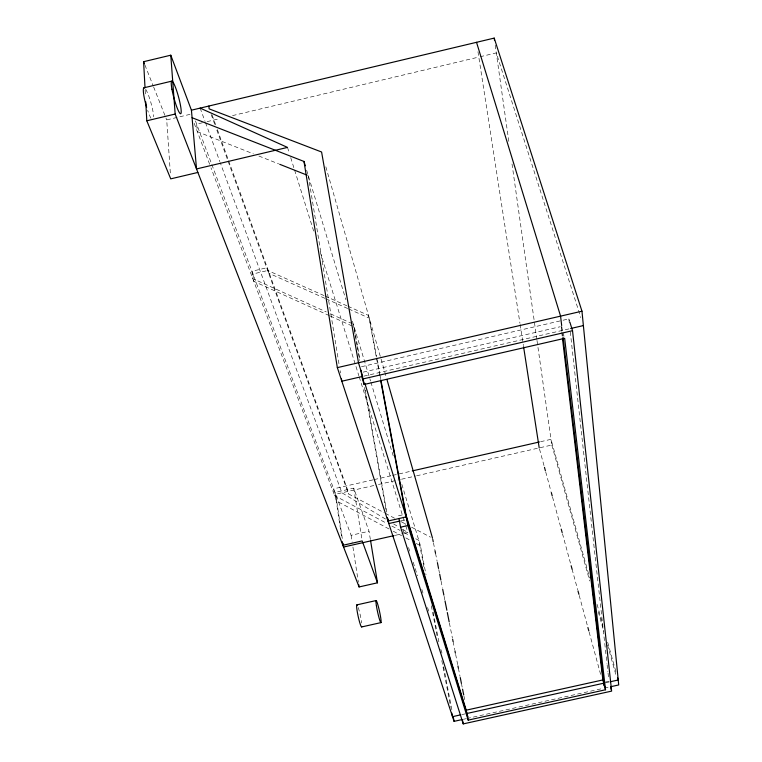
<?xml version="1.0" encoding="UTF-8"?>
<svg xmlns="http://www.w3.org/2000/svg" width="762" height="762" viewBox="0 0 762 762"><rect width="100%" height="100%" fill="white"/><g stroke="black" fill="none" stroke-linecap="round" stroke-linejoin="round"><path stroke-width="0.57" stroke-dasharray="3.81 2.86" d="M170.326 172.964L166.707 119.901L190.481 114.243M202.454 122.749L196.663 124.13L197.339 131.655L253.365 153.857M207.073 121.653L219.799 118.624M232.524 115.605L478.946 57.026M480.098 56.75L496.3 52.902L580.844 317.659M361.483 366.712L561.908 320.497M563.061 320.231L568.862 318.897L569.528 321.04M363.16 372.142L559.908 326.803M363.779 376.161L569.509 328.774M372.961 479.87L333.651 488.813L334.67 495.671L386.629 523.284M374.113 479.603L391.458 475.659M392.611 475.393L411.109 471.183M540.591 441.703L550.993 439.331L589.731 578.006M370.361 539.448L369.018 531.247L353.739 488.156L335.004 492.423L341.662 537.067M373.818 485.537L335.68 494.214L342.338 538.82M378.438 484.48L400.402 479.488M401.555 479.222L415.423 476.069M416.585 475.802L551.802 445.037L537.82 346.243M398.497 515.807L403.67 514.626M401.25 520.732L404.651 519.97M195.453 120.91L351.111 535.295L369.018 531.247M395.211 535.353L403.25 533.533M404.393 533.276L407.841 532.495L405.708 525.685M605.476 682.066L608.943 681.304M461.801 714.604L465.277 713.842M605.476 682.819L608.952 682.047M463.353 719.299L466.144 718.68M466.83 718.528L601.313 688.791M604.342 688.124L609.867 686.905M258.851 156.029L278.625 163.868M324.05 295.599L267.624 270.424L267.281 267.662L251.927 271.243L252.784 278.625L326.279 311.915M325.136 296.085L346.843 305.772M347.929 306.248L368.541 315.449L380.495 379.505M324.926 298.333L268.615 273.148L268.262 270.386L252.946 273.958L253.813 281.34L329.317 315.611M326.012 298.818L347.672 308.505M348.758 308.991L369.332 318.192L376.542 356.807M330.603 313.868L352.215 323.66M330.394 316.106L354.13 326.879M216.827 130.092L348.548 493.938L384.248 512.769M385.296 513.321L394.745 518.312M401.041 521.637L405.241 523.846M411.547 527.171L430.444 537.143M391.82 526.047L400.136 530.457M404.289 532.667L408.451 534.876M415.719 538.744L418.833 540.401L424.196 568.414M389.039 528.971L336.699 501.053L210.979 167.811M393.23 531.2L401.603 535.667M405.794 537.896L411.023 540.687M416.262 543.477L420.443 545.716L426.015 574.796M385.524 519.055L341.909 492.795L220.275 162.754M393.64 523.942L398.707 526.999M402.765 529.438L407.841 532.495M144.913 64.999L153.191 85.858M153.629 86.963L166.707 119.901M194.177 123.282L210.56 166.697M200.139 108.118L205.073 121.491M205.483 122.606L219.866 161.639M212.093 114.986L215.722 125.044M217.341 129.521L228.257 159.706M228.657 160.82L348.148 491.376L348.548 493.938M211.16 114.443L214.798 124.501M402.803 529.39L404.231 533.924M408.546 547.507L409.975 552.04M413.204 562.232L417.509 575.815M421.824 589.407L423.253 593.941M427.558 607.524L428.996 612.057M440.836 649.424L442.274 653.958M287.512 147.409L289.293 153.095M290.713 157.639L294.256 168.993M294.618 170.136L314.487 233.744M320.173 251.917L358.854 375.733M359.216 376.876L405.355 524.542M564.004 336.185L561.061 326.536L561.623 331.26M306.638 170.174L345.881 299.685M352.406 321.212L370.522 380.962M370.865 382.095L393.249 455.952M401.85 484.356L420.443 545.716M325.841 166.792L386.591 378.295M597.094 604.361L602.856 624.992M607.657 642.176L616.296 673.122M551.802 445.037L589.712 580.987M598.313 611.829L603.733 631.25M607.552 644.957L616.163 675.808M539.515 449.047L544.173 466.211M545.716 471.926L550.993 491.376M552.545 497.091L561.232 529.123M562.47 533.695L570.843 564.585M572.081 569.157L577.663 589.75M579.215 595.465L587.588 626.354M589.14 632.069L600.923 675.542M433.464 542.887L435.083 551.021M435.55 553.336L437.159 561.47M438.779 569.595L439.474 573.072M441.084 581.206L442.474 588.169M444.094 596.294L444.779 599.78M449.399 623.002L452.409 638.089M453.095 641.575L454.714 649.7M455.638 654.348L457.714 664.788M458.41 668.274L460.029 676.399M461.41 683.371L462.563 689.172M463.953 696.135L464.649 699.621M433.14 612.01L438.931 642.252M443.608 666.683L451.847 709.717M431.33 605.771L437.578 638.451M441.817 660.625L450.742 707.317M376.761 357.978L379.6 373.19M379.819 374.352L380.695 379.038M354.33 328.051L359.902 359.654M365.274 390.096L386.934 513.017M353.301 324.155L354.13 328.841M354.33 330.013L355.159 334.699M355.368 335.871L357.016 345.243M357.216 346.415L359.693 360.483M364.446 387.429L386.105 510.483M308.286 175.622L339.328 365.95M340.09 370.646L340.471 372.999M353.739 488.156L361.998 539.753M477.974 51.711L519.951 323.288M520.132 324.46L523.399 345.624M351.111 535.295L352.196 542.344M352.93 547.04L358.359 582.254M495.195 45.158L509.016 142.78M512.016 163.944L536.819 339.185M536.981 340.366L537.648 345.072M561.823 326.765L562.937 336.213M561.756 332.442L562.185 335.985M568.862 318.897L569.376 323.612M570.29 331.88L606.981 663.597M607.114 664.778L607.895 671.855M608.028 673.037L608.676 678.942M145.132 90.068L145.39 94.793M150.99 118.262A16.897 2.677 74.5 0 1 147.657 110.385M145.675 89.268A16.897 2.677 74.5 0 1 153.686 116.748M358.235 607.514A11.297 1.162 77.8 0 1 361.674 622.983"/><path stroke-width="1.14" d="M145.009 87.706L143.599 61.703L170.774 55.197L191.5 110.385M143.885 87.811L171.717 81.153M197.882 172.441L170.736 178.86L146.799 120.796L175.165 114.043L170.774 55.197M610.591 686.743L618.706 684.943L581.968 311.201L494.205 38.1L191.433 110.185L196.52 168.945L287.512 147.409L200.139 108.118M192.081 117.719L303.99 161.449L337.337 367.636L581.968 311.201M362.617 376.428L341.814 381.219L341.433 378.876M570.662 328.508L583.378 325.574M360.902 370.275L362.445 379.066L572.529 330.689L569.862 322.116M362.445 379.066L364.122 384.477L564.661 338.328L605.542 689.762L468.201 720.119L407.861 525.523L405.736 514.159L466.23 710.174L468.201 720.119M412.261 470.916L539.429 441.97M400.117 520.989L388.791 523.561L387.972 518.874M399.117 519.217L400.564 527.18L407.861 525.523M394.068 535.61L343.567 547.03L343.033 543.516M175.165 114.043L359.083 586.95L377.495 582.806L370.561 540.62M356.835 604.885L376.095 600.561M361.693 626.936L380.971 622.611M466.23 710.174L602.875 679.933L562.461 338.357M460.639 714.861L452.533 716.661L451.856 713.156M466.43 713.584L604.314 683.076M610.114 681.79L618.22 679.999L617.582 677.704M337.337 367.636L454.076 721.347L462.191 719.557M400.564 527.18L463.239 723.9L611.629 691.105L572.529 330.689M279.73 164.306L307.191 175.184M143.599 61.703L144.475 63.903M377.495 582.806L362.179 540.925L342.881 545.287L342.357 541.763M362.35 375.247L358.483 362.76L321.593 152L209.131 108.861L208.855 106.042M364.808 383.2L467.992 717.061M476.526 42.31L560.575 316.135L561.68 325.584M303.99 161.449L305.314 165.811M386.925 379.428L432.54 538.248M610.733 687.838L611.334 690.01M602.875 679.933L605.542 689.762M544.478 467.354L545.411 470.783M551.307 492.519L552.231 495.948M561.232 529.123L562.156 532.552M571.148 565.728L572.081 569.157M577.977 590.893L578.91 594.322M587.902 627.497L588.826 630.926M432.778 539.41L433.235 541.734M435.083 551.021L435.55 553.336M437.398 562.632L438.55 568.433M439.703 574.234L440.855 580.044M442.703 589.331L443.855 595.132M445.018 600.942L446.865 610.229M447.323 612.553L449.17 621.84M452.638 639.251L453.095 641.575M454.943 650.862L455.409 653.186M457.943 665.95L458.41 668.274M460.258 677.561L461.41 683.371M462.563 689.172L463.725 694.982M462.591 720.595L463.239 723.9M453.409 717.861L454.076 721.347M380.914 380.209L406.918 519.455M380.714 380.667L406.127 516.922L387.963 521.037L387.344 517.522M362.969 377.895L364.122 384.477M523.58 346.796L539.21 447.904M358.721 584.597L359.083 586.95M494.205 38.1L494.538 40.453M563.07 337.395L604.056 685.762M145.771 101.889L146.799 120.796M146.656 107.261A16.897 2.677 74.5 0 1 144.475 87.887M361.779 626.793A11.297 1.162 77.8 0 1 357.873 614.982A11.297 1.162 77.8 0 1 357.435 605.514M171.936 89.211A16.907 2.353 74.8 0 0 180.565 113.767A16.907 2.353 74.8 0 0 176.193 89.335A16.907 2.353 74.8 0 0 171.936 89.211M376.399 605.733A11.306 1 77.7 0 0 380.876 622.63A11.306 1 77.7 0 0 378.314 606.409A11.306 1 77.7 0 0 376.399 605.733"/></g></svg>
